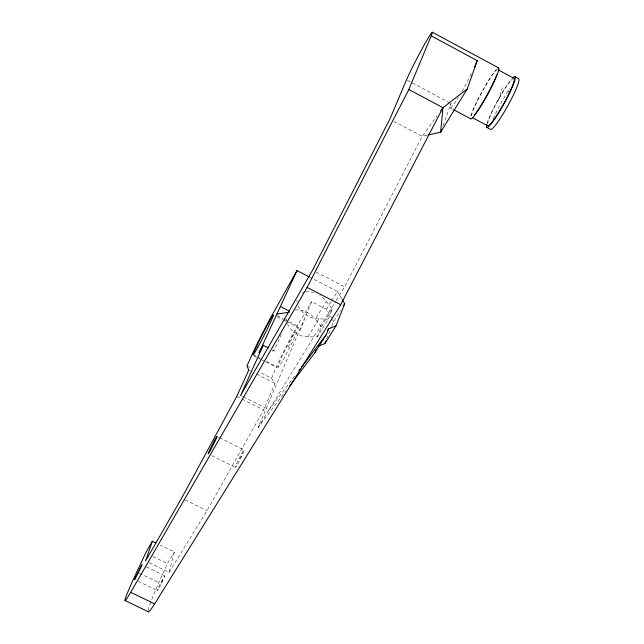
<?xml version="1.0" encoding="UTF-8"?>
<svg xmlns="http://www.w3.org/2000/svg" width="644" height="644" viewBox="0 0 644 644"><rect width="100%" height="100%" fill="white"/><g stroke="black" fill="none" stroke-linecap="round" stroke-linejoin="round"><path stroke-width="0.48" stroke-dasharray="3.22 2.42" d="M149.191 562.695L169.05 572.363L174.371 552.021L160.275 545.13M508.108 92.036L508.671 90.16M498.206 100.867L502.28 87.753M442.967 125.733L451.009 103.563A29.077 2.608 -61.6 0 0 458.383 97.349M326.645 339.002L331.386 327.063M331.757 326.146L333.576 321.549L340.467 310.537M287.449 323.739A17.122 11.882 30.8 0 0 308.057 336.772L317.21 336.941L328.247 319.094L332.368 308.911L326.202 301.336A17.436 11.89 30.9 0 0 319.77 295.419M317.21 336.941L321.356 326.766L332.368 308.911M332.167 319.102L326.516 309.313L311.632 301.674L258.155 427.431L286.049 390.683M299.863 330.766L304.588 319.666M169.05 572.363L206.99 510.66L263.686 409.938L275.004 383.405L271.543 378.237L258.389 371.588M288.085 347.406L294.268 332.988M271.543 378.237L276.3 367.217A33.432 2.206 -63.1 0 1 297.295 325.92L311.632 301.674M272.251 351.052L274.135 350.827L281.275 334.582M151.734 599.451A72.434 4.275 -63.7 0 1 158.802 582.659L167.408 563.532L174.371 552.021M336.257 300.442L344.661 286.781L422.198 136.343L437.196 115.646M321.356 326.766L315.335 319.279L326.202 301.336M308.057 336.772L318.965 318.852L328.247 319.094M326.516 309.313L331.201 301.642M331.724 300.788L337.448 291.41L310.183 277.379M161.04 583.182L163.318 579.463M258.155 427.431L335.733 301.295M239.753 458.689L242.973 453.448M294.614 376.152L269.031 409.753L243.263 396.784M427.044 135.248L422.198 136.343L394.192 121.499M139.418 573.249L158.802 582.659M138.13 581.25L157.41 590.604M152.934 556.48L167.408 563.532M146.317 566.865L164.655 575.792M185.134 499.889L206.99 510.66M211.715 455.638L235.406 467.423M216.939 436.423L218.694 437.3M219.564 437.735L244.084 449.963M240.598 395.448L242.369 396.342M236.767 396.406L241.25 398.66M242.144 399.111L263.686 409.938M253.189 354.691L256.731 356.486M257.616 356.929L260.273 358.281M266.471 361.421L277.991 367.257M253.72 355.778L261.536 359.738M262.406 360.181L265.014 361.493M265.875 361.936L276.3 367.217M246.99 365.824L251.377 368.046M248.713 370.115L250.46 371M256.602 374.1L275.004 383.405M272.46 349.974L274.135 350.827M277.322 315.721L283.4 318.828M284.27 319.271L297.295 325.92M276.928 316.679L282.241 319.392M283.127 319.843L285.791 321.203M286.677 321.654L298.188 327.53M316.091 272.058L344.661 286.781M407.402 80.283L450.164 103.112M450.148 107.862L452.708 109.222M337.448 291.41L341.803 298.824M332.634 319.923L333.576 321.549M470.788 116.081A29.036 3.139 -61.3 0 1 481.921 91.842A29.036 3.139 -61.3 0 1 496.331 69.439M471.408 73.722A29.077 2.608 -61.6 0 1 460.589 93.71M471.392 115.872A27.177 2.938 -61.3 0 1 483.821 88.824A27.177 2.938 -61.3 0 1 497.643 69.536M487.419 124.429A27.145 3.325 -61 0 1 497.957 100.44A27.145 3.325 -61 0 1 512.664 78.818M487.242 122.907A29.004 3.55 -61 0 1 511.28 79.454M493.224 118.762A28.996 3.647 -61 0 1 509.847 88.389M318.965 318.852A17.436 11.89 30.9 0 1 297.979 305.586M297.037 302.044A17.436 11.89 30.9 0 1 296.981 300.346M302.173 292.859A17.436 11.89 30.9 0 1 303.807 292.263M305.594 291.877A17.436 11.89 30.9 0 1 313.684 292.626M286.548 320.221A17.122 11.882 30.8 0 1 286.508 318.53M295.073 310.038A17.122 11.882 30.8 0 1 315.335 319.279M148.152 610.536A72.434 4.275 -63.7 0 1 150.889 601.665M283.127 359.819A22.282 1.465 -63.1 0 0 298.293 327.756A22.282 1.465 -63.1 0 0 282.925 354.651A22.282 1.465 -63.1 0 0 283.127 359.819M237.708 464.058A9.749 0.7 -63.5 0 0 244.148 450.051A9.749 0.7 -63.5 0 0 237.403 461.981A9.749 0.7 -63.5 0 0 237.708 464.058M159.277 587.666A8.251 0.475 -63.8 0 0 164.695 575.849A8.251 0.475 -63.8 0 0 159.14 586.072A8.251 0.475 -63.8 0 0 159.277 587.666"/><path stroke-width="0.97" d="M268.274 347.849L263.251 345.297L240.598 395.448L312.525 270.214L389.813 119.18L406.525 79.816A29.189 1.449 -62.3 0 1 424.509 44.436A29.189 1.449 -62.3 0 1 431.214 35.855L477.196 60.608L467.311 88.856L442.967 107.685L440.625 132.197L428.01 135.031M155.872 542.981L152.346 541.258L145.576 560.932L181.632 498.166L236.767 396.406L248.713 370.115L246.99 365.824L251.981 354.9A33.496 1.409 -63.1 0 1 272.984 313.507L296.989 270.585L309.305 276.92M441.631 129.428L440.625 132.197L467.311 88.856M318.377 346.263L324.817 343.598L335.999 325.856L344.701 303.767L342.286 299.645M324.817 343.598L325.912 340.845M289.687 385.893L315.158 352.34L326.291 334.566L328.569 328.851L335.999 325.856M315.158 352.34L316.14 349.893M408.843 89.492L442.967 107.685L340.708 304.692L154.641 603.871L130.7 592.287L307.099 287.417L408.843 89.492L431.214 35.855M263.251 345.297L259.065 352.662L296.989 270.585M152.346 541.258L145.697 552.955L136.778 571.961A72.563 2.737 -63.5 0 0 130.7 592.287M327.506 330.549L328.569 328.851M343.646 305.457L344.701 303.767M440.657 110.873L442.967 107.685M298.88 370.558L300.096 368.956M301.312 367.362L326.291 334.566M276.534 314.055L289.237 312.3M125.113 600.538L148.418 611.8M280.695 306.657L289.446 311.132M307.099 287.417L340.708 304.692M472.374 117.635L487.637 125.781A27.145 3.325 -61 0 0 503.713 103.765A27.145 3.325 -61 0 0 513.928 78.31L498.496 69.995M453.561 109.681L470.643 118.794M486.751 127.391L490.462 129.363A28.996 3.647 -61 0 0 507.746 105.906A28.996 3.647 -61 0 0 518.597 78.681L514.846 76.66M432.301 32.2L498.545 67.878M154.641 603.871A72.434 4.275 -63.7 0 1 148.201 611.631M477.196 60.617A29.077 2.608 -61.6 0 1 474.298 67.644M498.029 67.966A29.036 3.139 -61.3 0 1 487.371 94.95A29.036 3.139 -61.3 0 1 470.458 118.303M496.766 74.793A27.177 2.938 -61.3 0 1 495.735 77.417M495.397 78.214A27.177 2.938 -61.3 0 1 490.446 88.695M490.044 89.476A27.177 2.938 -61.3 0 1 474.403 115.01M512.479 78.133A29.004 3.55 -61 0 1 503.97 103.797A29.004 3.55 -61 0 1 486.759 124.606M141.97 564.788L134.628 579.552L141.97 564.788M257.882 347.164A22.331 0.95 -63.1 0 0 273.418 315.085A22.331 0.95 -63.1 0 0 258.606 342.125A22.331 0.95 -63.1 0 0 257.882 347.164M210.338 450.438A9.765 0.451 -63.4 0 0 216.972 436.487A9.765 0.451 -63.4 0 0 210.419 448.546A9.765 0.451 -63.4 0 0 210.338 450.438"/></g></svg>
